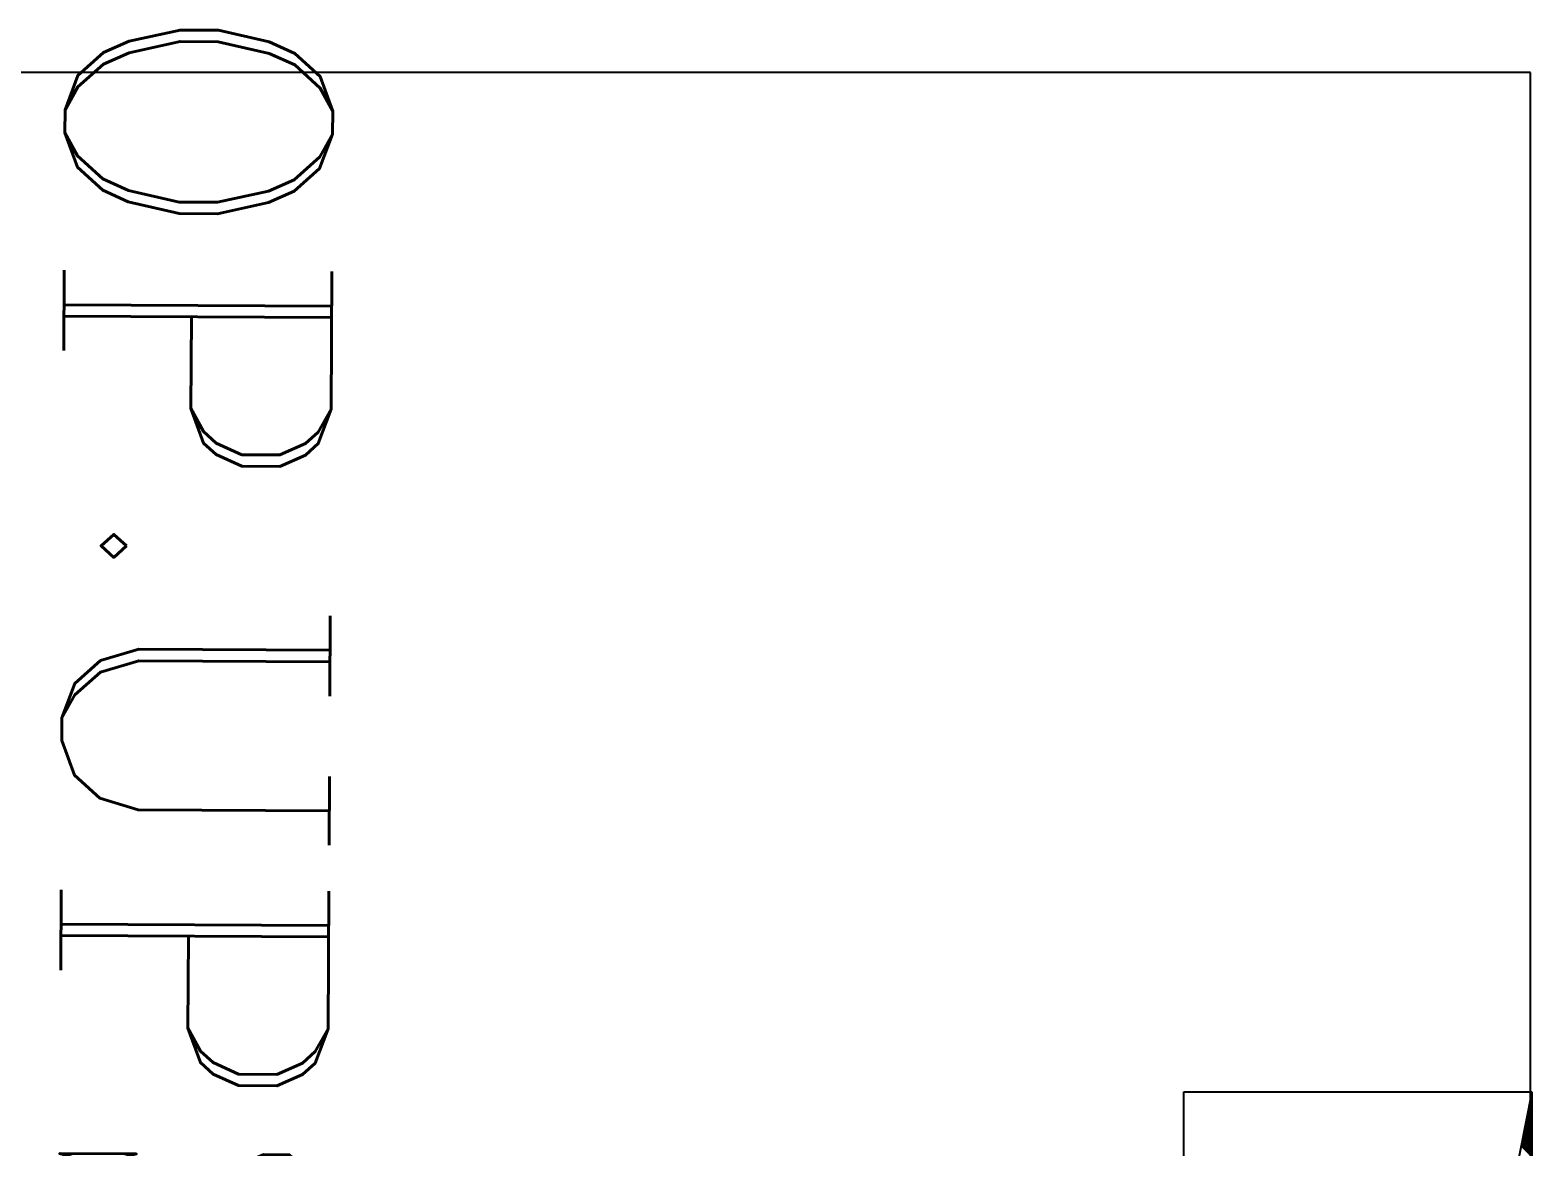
# Model space of a CAD drawing. Header units: inches. Extents: x 568057 to 582735, y 117431 to 202408.
# Drawn here: x 571358.9 to 571471.1, y 119567.5 to 119650.9 of the extents above; entities that cross this region are included whole.
import ezdxf

# ---------------------------------------------------------------- set-up
doc = ezdxf.new("R2010")
doc.units = ezdxf.units.IN
doc.header["$MEASUREMENT"] = 0
doc.layers.add('PANEL', color=3, linetype='Continuous')
doc.layers.add('wall', color=4, linetype='Continuous')
doc.styles.add('ROMANC', font='ROMANC.shx')

# ---------------------------------------------------------------- blocks, each defined once
blk = doc.blocks.new('panel 150X30')
at = {"layer": 'PANEL', "linetype": 'Continuous', "ltscale": 4}
for p, q in [((115.04, 33.48), (245.04, 7.48)), ((115.04, 33.48), (245.04, 33.48)), ((115.04, 7.48), (115.04, 33.48)), ((245.04, 7.48), (115.04, 7.48))]:
    blk.add_line(p, q, dxfattribs=at)
at = {"layer": 'PANEL', "color": 30, "linetype": 'Continuous', "ltscale": 4}
for p, q in [((115.11, 33.47), (115.12, 33.48)), ((115.24, 33.44), (115.27, 33.48)), ((115.36, 33.41), (115.43, 33.48)), ((115.49, 33.39), (115.58, 33.48)), ((115.62, 33.36), (115.73, 33.48)), ((115.75, 33.34), (115.89, 33.48)), ((115.87, 33.31), (116.04, 33.48)), ((116, 33.29), (116.19, 33.48)), ((116.13, 33.26), (116.35, 33.48)), ((116.26, 33.24), (116.5, 33.48)), ((116.38, 33.21), (116.65, 33.48)), ((116.51, 33.18), (116.81, 33.48)), ((116.64, 33.16), (116.96, 33.48)), ((116.77, 33.13), (117.11, 33.48)), ((116.89, 33.11), (117.27, 33.48)), ((117.02, 33.08), (117.42, 33.48)), ((117.15, 33.06), (117.57, 33.48)), ((117.28, 33.03), (117.72, 33.48)), ((117.41, 33.01), (117.88, 33.48)), ((117.53, 32.98), (118.03, 33.48)), ((117.66, 32.95), (118.18, 33.48)), ((117.79, 32.93), (118.34, 33.48)), ((117.92, 32.9), (118.49, 33.48)), ((118.04, 32.88), (118.64, 33.48)), ((118.17, 32.85), (118.8, 33.48)), ((118.3, 32.83), (118.95, 33.48)), ((118.43, 32.8), (119.1, 33.48)), ((118.55, 32.78), (119.26, 33.48)), ((118.68, 32.75), (119.41, 33.48)), ((118.81, 32.72), (119.56, 33.48)), ((118.94, 32.7), (119.72, 33.48)), ((119.07, 32.67), (119.87, 33.48))]:
    blk.add_line(p, q, dxfattribs=at)

msp = doc.modelspace()

# ---------------------------------------------------------------- linework, layer by layer
at = {"layer": 'wall', "color": 21}
for p, q in [((571470.99, 119647.76), (571262.49, 119647.76)), ((571470.99, 119353.85), (571470.99, 119647.76))]:
    msp.add_line(p, q, dxfattribs=at)

# ---------------------------------------------------------------- block references
at = {"layer": 'PANEL', "rotation": 270}
msp.add_blockref('panel 150X30', (571437.62, 119686.63), dxfattribs=at)

# ---------------------------------------------------------------- texts
at = {"layer": 'PANEL', "color": 2, "linetype": 'Continuous', "style": 'ROMANC'}
msp.add_text('OP.UPS4', height=20, rotation=269.7148, dxfattribs=at).set_placement((571361.53, 119653.55))

doc.saveas('drawing.dxf')
